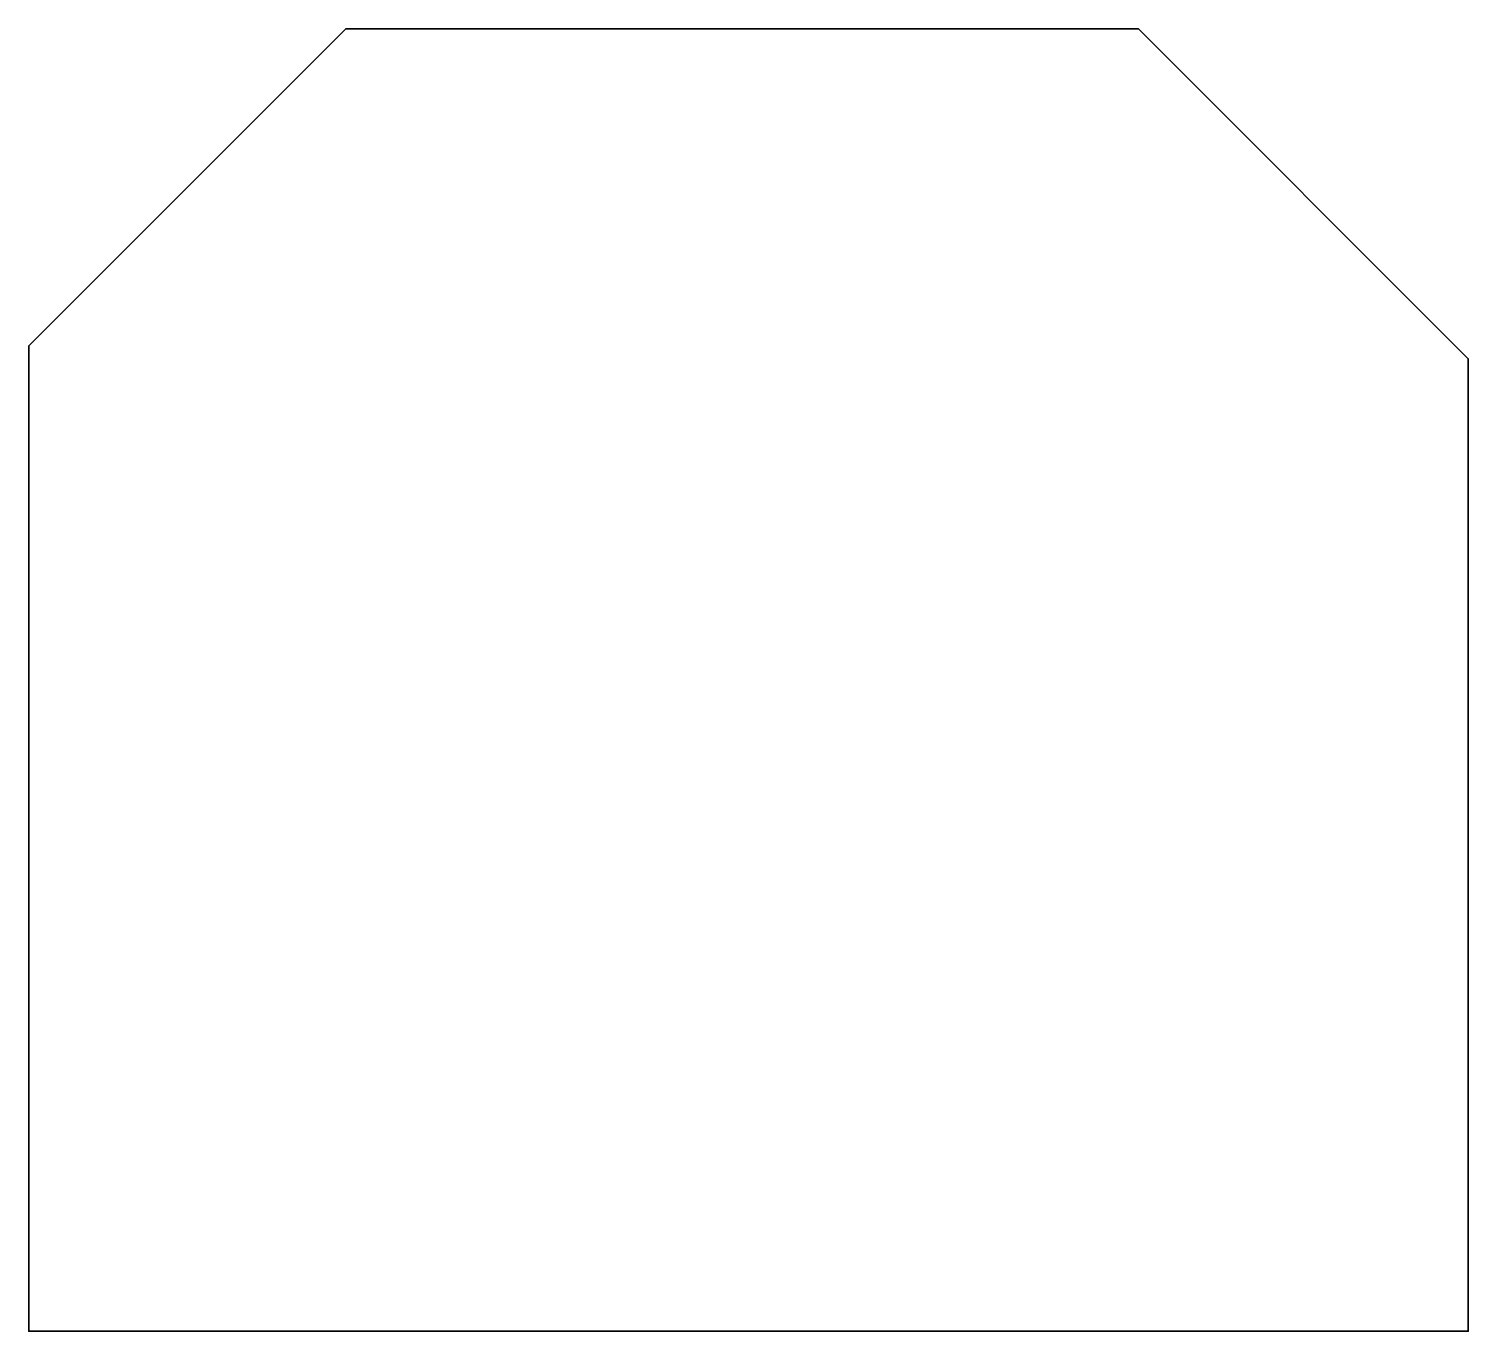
# Model space of a CAD drawing. Header units: inches. Extents: x 5.31 to 5.699, y -4.414 to -4.062.
import ezdxf

# ---------------------------------------------------------------- set-up
doc = ezdxf.new("R2010")
doc.units = ezdxf.units.IN
doc.header["$MEASUREMENT"] = 0
doc.layers.add('Layer 2', color=7, linetype='Continuous')

msp = doc.modelspace()

# ---------------------------------------------------------------- linework, layer by layer
at = {"layer": 'Layer 2', "color": 230, "lineweight": 35}
msp.add_lwpolyline([(5.31038, -4.14738), (5.39603, -4.06173), (5.61015, -4.06173), (5.69927, -4.15085), (5.69927, -4.41358), (5.31038, -4.41358), (5.31038, -4.14738)], dxfattribs=at)

doc.saveas('drawing.dxf')
